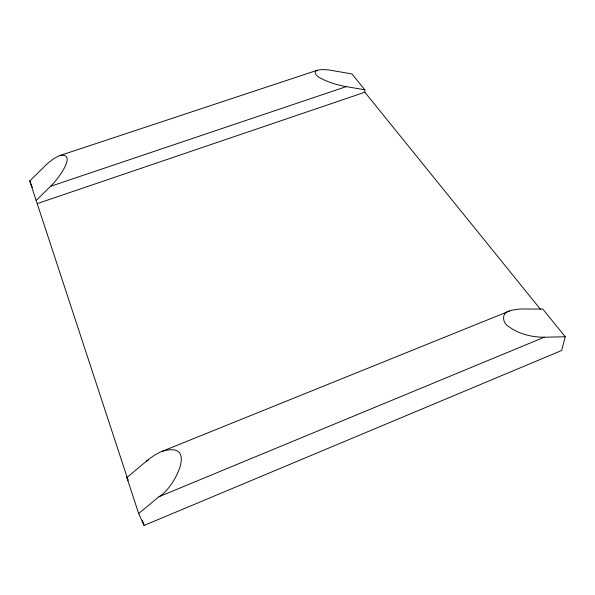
<?xml version="1.0" encoding="UTF-8"?>
<svg xmlns="http://www.w3.org/2000/svg" width="595" height="595" viewBox="0 0 595 595"><rect width="100%" height="100%" fill="white"/><g stroke="black" fill="none" stroke-linecap="round" stroke-linejoin="round"><path stroke-width="0.89" d="M565.25 336.777L561.695 350.477L144.087 525.445L138.65 513.507L126.876 477.569L149.271 458.782L154.968 454.9L160.598 451.962L511.313 310.285L519.911 309.006L542.752 309.05L565.25 336.777L544.254 337.216C532.027 337.224 519.42 334.182 509.365 327.042C502.589 323.806 500.73 313.022 509.38 310.954M126.876 477.569L128.089 480.277L29.75 180.969L47.898 163.127L53.781 158.649L58.875 155.883L317.723 70.113L322.356 69.563L328.671 69.913L351.95 73.936L364.809 89.778L364.847 92.232L540.468 309.326M36.146 200.5L50.426 186.376C54.881 183.044 78.934 152.603 60.065 155.436M138.65 513.507L158.962 496.728C173.978 488.778 199.258 439.764 161.632 451.523M158.962 496.728L544.254 337.216M146.474 461.028L148.2 460.329M317.306 70.24C311.735 72.196 318.251 77.372 321.107 78.421C328.923 82.586 337.551 85.063 346.238 86.625L364.809 89.778M37.396 203.55L364.847 92.232M50.426 186.376L346.238 86.625M29.75 180.969L32.428 187.559M142.346 520.156L144.087 525.445"/></g></svg>
